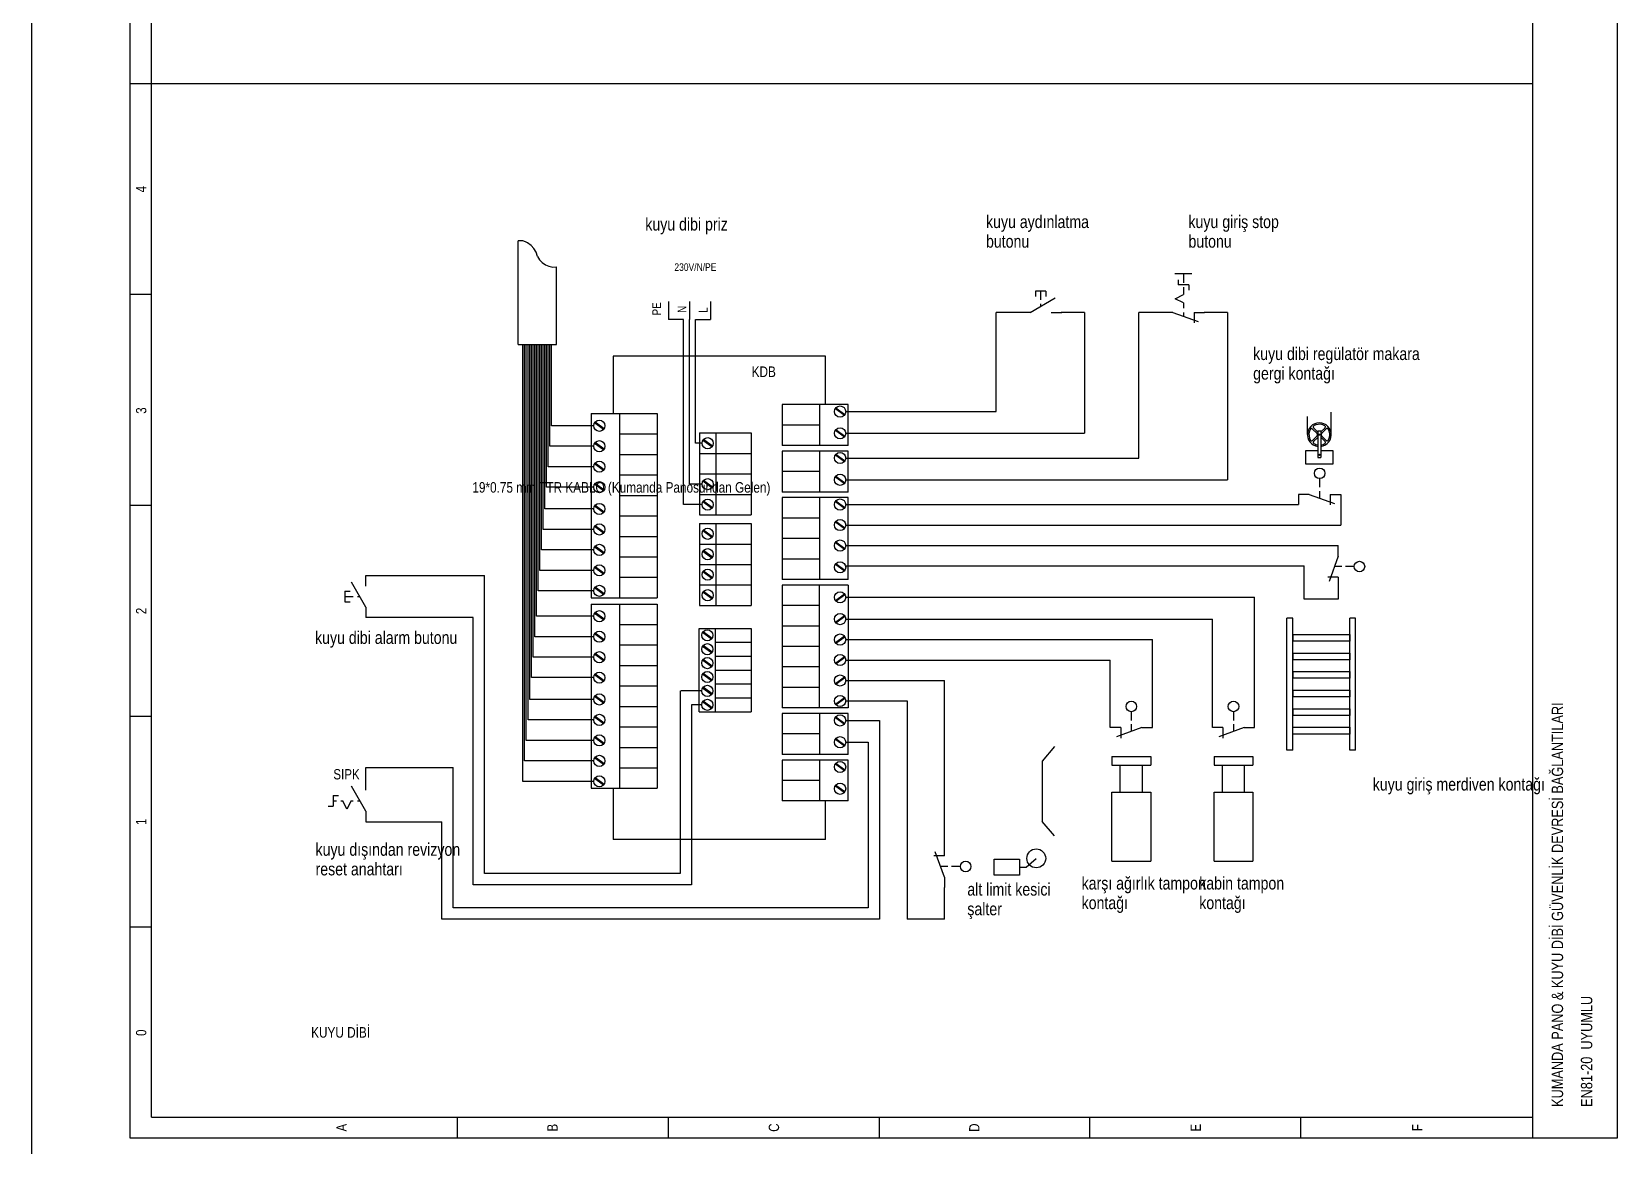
# Model space of a CAD drawing. Header units: centimetres. Extents: x 0 to 12547, y -30 to 2970.
# Drawn here: x 10432 to 11143, y 1971 to 2471 of the extents above; entities that cross this region are included whole.
import ezdxf
from ezdxf.enums import TextEntityAlignment as Align

# ---------------------------------------------------------------- set-up
doc = ezdxf.new("R2010")
doc.units = ezdxf.units.CM
for name, color, linetype in [('SCOTT-CERCEVE', 7, 'CONTINUOUS'), ('SCOTT-ELEKTRIK', 3, 'CONTINUOUS'), ('SCOTT-ELEKTRIK-YAZI', 4, 'CONTINUOUS')]:
    doc.layers.add(name, color=color, linetype=linetype)
doc.styles.get("Standard").update_dxf_attribs({"font": 'arial.ttf', "width": 0.8})

msp = doc.modelspace()

# ---------------------------------------------------------------- linework, layer by layer
at = {"layer": 'SCOTT-CERCEVE'}
msp.add_line((10431.7, 0), (10431.7, 2970), dxfattribs=at)
at = {"layer": 'SCOTT-ELEKTRIK'}
for p, q in [((10475.91, 1974.44), (10475.91, 2920.2)), ((10485.36, 1983.9), (10485.36, 2920.2)), ((11104.83, 1974.44), (11104.83, 2920.2)), ((11142.66, 2920.2), (11142.66, 1974.44)), ((10485.36, 2447.32), (10475.91, 2447.32)), ((11104.83, 2447.32), (10485.36, 2447.32)), ((10649.75, 2330.37), (10649.75, 2376.8)), ((10667.04, 2330.37), (10667.04, 2365.14)), ((10944.29, 2362.18), (10951.86, 2362.18)), ((10948.16, 2362.16), (10948.16, 2358)), ((10881.74, 2354.22), (10881.74, 2351.86)), ((10886.47, 2354.22), (10881.74, 2354.22)), ((10884.1, 2354.22), (10884.1, 2350.44)), ((10886.47, 2354.22), (10886.47, 2351.86)), ((10945.79, 2359.42), (10945.79, 2357.06)), ((10950.52, 2357.06), (10945.79, 2357.06)), ((10948.16, 2356.11), (10948.16, 2352.8)), ((10950.52, 2357.06), (10950.52, 2354.69)), ((10485.36, 2352.75), (10475.91, 2352.75)), ((10717.18, 2349.68), (10717.18, 2341.64)), ((10726.64, 2349.68), (10726.64, 2341.64)), ((10736.1, 2349.68), (10736.1, 2341.64)), ((10879.37, 2344.76), (10890.56, 2351.22)), ((10884.1, 2348.55), (10884.1, 2347.49)), ((10944.37, 2350.91), (10948.16, 2352.8)), ((10948.16, 2349.02), (10944.37, 2350.91)), ((10948.16, 2349.02), (10948.16, 2346.65)), ((10723.89, 2341.64), (10717.18, 2341.64)), ((10723.89, 2258.55), (10723.89, 2341.64)), ((10726.64, 2267.73), (10726.64, 2341.64)), ((10729.39, 2286.1), (10729.39, 2341.64)), ((10729.39, 2341.64), (10736.1, 2341.64)), ((10864.14, 2300.31), (10864.14, 2344.76)), ((10874.64, 2344.76), (10864.14, 2344.76)), ((10879.37, 2344.76), (10874.64, 2344.76)), ((10888.83, 2344.76), (10893.56, 2344.76)), ((10903.82, 2344.76), (10893.32, 2344.76)), ((10903.82, 2344.76), (10903.82, 2290.54)), ((10928.2, 2279.45), (10928.2, 2344.76)), ((10938.7, 2344.76), (10928.2, 2344.76)), ((10943.43, 2344.76), (10938.7, 2344.76)), ((10943.43, 2344.76), (10954.78, 2340.63)), ((10948.16, 2344.76), (10948.16, 2343.06)), ((10952.88, 2344.76), (10957.61, 2344.76)), ((10952.88, 2344.76), (10952.88, 2340.03)), ((10967.88, 2344.76), (10957.37, 2344.76)), ((10967.88, 2344.76), (10967.88, 2269.68)), ((10649.75, 2330.37), (10667.04, 2330.37)), ((10651.97, 2134.47), (10651.97, 2330.37)), ((10652.73, 2143.65), (10652.73, 2330.37)), ((10653.48, 2152.83), (10653.48, 2330.37)), ((10654.24, 2162.01), (10654.24, 2330.37)), ((10654.99, 2171.19), (10654.99, 2330.37)), ((10655.75, 2180.96), (10655.75, 2330.37)), ((10656.51, 2190.14), (10656.51, 2330.37)), ((10657.26, 2199.32), (10657.26, 2330.37)), ((10658.02, 2208.5), (10658.02, 2330.37)), ((10658.78, 2219.9), (10658.78, 2330.37)), ((10659.53, 2229.08), (10659.53, 2330.37)), ((10660.29, 2238.26), (10660.29, 2330.37)), ((10661.05, 2247.44), (10661.05, 2330.37)), ((10661.8, 2256.62), (10661.8, 2330.37)), ((10662.56, 2266.39), (10662.56, 2330.37)), ((10663.32, 2275.57), (10663.32, 2330.37)), ((10664.07, 2284.75), (10664.07, 2330.37)), ((10664.83, 2293.93), (10664.83, 2330.37)), ((10787.68, 2325.07), (10692.36, 2325.07)), ((10692.36, 2325.07), (10692.36, 2299.41)), ((10787.68, 2303.43), (10787.68, 2325.07)), ((10682.62, 2299.41), (10682.62, 2216.78)), ((10682.62, 2299.41), (10712.14, 2299.41)), ((10695.41, 2216.78), (10695.41, 2299.41)), ((10712.14, 2299.41), (10712.14, 2216.78)), ((10797.78, 2303.43), (10768.26, 2303.43)), ((10797.78, 2303.43), (10768.26, 2303.43)), ((10768.26, 2303.43), (10768.26, 2285.07)), ((10784.98, 2303.43), (10784.98, 2285.07)), ((10792.06, 2301.69), (10796.09, 2298.7)), ((10792.06, 2301.69), (10796.09, 2298.7)), ((10792.31, 2302), (10796.32, 2299.03)), ((10792.31, 2302), (10796.32, 2299.03)), ((10796.68, 2300.31), (10864.14, 2300.31)), ((10797.78, 2285.07), (10797.78, 2303.43)), ((11003.77, 2289.93), (11003.77, 2298.09)), ((11014.36, 2289.93), (11014.36, 2300.08)), ((10683.72, 2293.93), (10664.83, 2293.93)), ((10688.09, 2292.24), (10684.07, 2295.22)), ((10688.09, 2292.24), (10684.07, 2295.22)), ((10688.33, 2292.56), (10684.3, 2295.54)), ((10688.33, 2292.56), (10684.3, 2295.54)), ((10695.41, 2290.23), (10712.14, 2290.23)), ((10695.41, 2290.23), (10712.14, 2290.23)), ((10731.2, 2290.69), (10731.2, 2281.5)), ((10731.2, 2290.69), (10754.28, 2290.69)), ((10738.42, 2290.69), (10738.42, 2281.5)), ((10754.28, 2290.69), (10754.28, 2281.5)), ((10784.98, 2294.25), (10768.26, 2294.25)), ((10792.06, 2291.92), (10796.09, 2288.93)), ((10792.06, 2291.92), (10796.09, 2288.93)), ((10792.31, 2292.23), (10796.32, 2289.26)), ((10792.31, 2292.23), (10796.32, 2289.26)), ((10796.68, 2290.54), (10903.82, 2290.54)), ((11008.07, 2290.41), (11005.98, 2292.47)), ((11008.08, 2289.43), (11006.02, 2287.33)), ((11008.37, 2291.11), (11006.47, 2292.98)), ((11008.37, 2291.64), (11008.37, 2279.71)), ((11008.37, 2291.64), (11009.76, 2291.64)), ((11009.76, 2291.14), (11011.61, 2293.02)), ((11009.76, 2291.64), (11009.76, 2279.71)), ((11010.05, 2290.42), (11012.12, 2292.52)), ((11010.06, 2289.45), (11012.16, 2287.38)), ((10683.72, 2284.75), (10664.07, 2284.75)), ((10688.09, 2283.06), (10684.07, 2286.04)), ((10688.09, 2283.06), (10684.07, 2286.04)), ((10688.33, 2283.38), (10684.3, 2286.36)), ((10688.33, 2283.38), (10684.3, 2286.36)), ((10732.3, 2286.1), (10729.39, 2286.1)), ((10736.67, 2284.41), (10732.65, 2287.38)), ((10736.67, 2284.41), (10732.65, 2287.38)), ((10736.91, 2284.72), (10732.88, 2287.71)), ((10736.91, 2284.72), (10732.88, 2287.71)), ((10797.78, 2285.07), (10768.26, 2285.07)), ((10797.78, 2282.57), (10768.26, 2282.57)), ((10797.78, 2282.57), (10768.26, 2282.57)), ((10768.26, 2282.57), (10768.26, 2264.21)), ((10784.98, 2282.57), (10784.98, 2264.21)), ((10797.78, 2264.21), (10797.78, 2282.57)), ((11002.96, 2282.81), (11008.37, 2282.81)), ((11002.96, 2276.69), (11002.96, 2282.81)), ((11008.37, 2288.72), (11006.52, 2286.84)), ((11009.76, 2288.75), (11011.66, 2286.88)), ((11009.76, 2282.81), (11015.17, 2282.81)), ((11015.17, 2282.81), (11015.17, 2276.69)), ((10683.72, 2275.57), (10663.32, 2275.57)), ((10688.09, 2273.88), (10684.07, 2276.86)), ((10688.09, 2273.88), (10684.07, 2276.86)), ((10688.33, 2274.2), (10684.3, 2277.18)), ((10688.33, 2274.2), (10684.3, 2277.18)), ((10695.41, 2281.05), (10712.14, 2281.05)), ((10695.41, 2281.05), (10712.14, 2281.05)), ((10731.2, 2281.5), (10731.2, 2272.32)), ((10731.2, 2281.5), (10754.28, 2281.5)), ((10731.2, 2281.5), (10754.28, 2281.5)), ((10731.2, 2281.5), (10754.28, 2281.5)), ((10738.42, 2281.5), (10738.42, 2272.32)), ((10754.28, 2281.5), (10754.28, 2272.32)), ((10792.06, 2280.83), (10796.09, 2277.84)), ((10792.06, 2280.83), (10796.09, 2277.84)), ((10792.31, 2281.14), (10796.32, 2278.16)), ((10792.31, 2281.14), (10796.32, 2278.16)), ((10796.68, 2279.45), (10928.2, 2279.45)), ((11015.17, 2276.69), (11002.96, 2276.69)), ((11008.37, 2279.71), (11009.76, 2279.71)), ((10688.33, 2265.01), (10684.3, 2268)), ((10688.33, 2265.01), (10684.3, 2268)), ((10695.41, 2271.86), (10712.14, 2271.86)), ((10695.41, 2271.86), (10712.14, 2271.86)), ((10731.2, 2272.32), (10731.2, 2263.14)), ((10731.2, 2272.32), (10754.28, 2272.32)), ((10731.2, 2272.32), (10754.28, 2272.32)), ((10731.2, 2272.32), (10754.28, 2272.32)), ((10736.67, 2266.05), (10732.65, 2269.02)), ((10736.67, 2266.05), (10732.65, 2269.02)), ((10736.91, 2266.36), (10732.88, 2269.34)), ((10736.91, 2266.36), (10732.88, 2269.34)), ((10738.42, 2272.32), (10738.42, 2263.14)), ((10754.28, 2272.32), (10754.28, 2263.14)), ((10784.98, 2273.39), (10768.26, 2273.39)), ((10792.06, 2271.06), (10796.09, 2268.07)), ((10792.06, 2271.06), (10796.09, 2268.07)), ((10792.31, 2271.37), (10796.32, 2268.39)), ((10792.31, 2271.37), (10796.32, 2268.39)), ((10796.68, 2269.68), (10967.88, 2269.68)), ((11009.19, 2270.23), (11009.19, 2266.34)), ((10683.72, 2266.39), (10662.56, 2266.39)), ((10688.09, 2264.7), (10684.07, 2267.68)), ((10688.09, 2264.7), (10684.07, 2267.68)), ((10695.41, 2262.68), (10712.14, 2262.68)), ((10732.3, 2267.73), (10726.64, 2267.73)), ((10731.2, 2263.14), (10731.2, 2253.96)), ((10731.2, 2263.14), (10754.28, 2263.14)), ((10731.2, 2263.14), (10754.28, 2263.14)), ((10731.2, 2263.14), (10754.28, 2263.14)), ((10738.42, 2263.14), (10738.42, 2253.96)), ((10754.28, 2263.14), (10754.28, 2253.96)), ((10797.78, 2264.21), (10768.26, 2264.21)), ((10784.98, 2261.7), (10768.26, 2261.7)), ((10797.78, 2261.7), (10768.26, 2261.7)), ((10768.26, 2261.7), (10768.26, 2224.98)), ((10784.98, 2261.7), (10784.98, 2224.98)), ((10797.78, 2224.98), (10797.78, 2261.7)), ((11004.47, 2263.14), (10999.74, 2263.14)), ((10999.74, 2263.14), (10999.74, 2258.58)), ((11004.47, 2263.14), (11015.81, 2259.01)), ((11009.19, 2264.65), (11009.19, 2261.41)), ((11013.92, 2263.14), (11018.65, 2263.14)), ((11013.92, 2263.14), (11013.92, 2258.41)), ((11018.65, 2263.14), (11018.65, 2249.4)), ((10485.36, 2258.17), (10475.91, 2258.17)), ((10683.72, 2256.62), (10661.8, 2256.62)), ((10688.09, 2254.93), (10684.07, 2257.91)), ((10688.09, 2254.93), (10684.07, 2257.91)), ((10688.33, 2255.24), (10684.3, 2258.23)), ((10688.33, 2255.24), (10684.3, 2258.23)), ((10728.34, 2258.55), (10723.89, 2258.55)), ((10732.3, 2258.55), (10728.34, 2258.55)), ((10731.2, 2253.96), (10754.28, 2253.96)), ((10731.2, 2253.96), (10754.28, 2253.96)), ((10736.67, 2256.86), (10732.65, 2259.84)), ((10736.67, 2256.86), (10732.65, 2259.84)), ((10736.91, 2257.18), (10732.88, 2260.16)), ((10736.91, 2257.18), (10732.88, 2260.16)), ((10792.06, 2259.96), (10796.09, 2256.97)), ((10792.06, 2259.96), (10796.09, 2256.97)), ((10792.31, 2260.27), (10796.32, 2257.3)), ((10792.31, 2260.27), (10796.32, 2257.3)), ((10796.68, 2258.58), (10999.74, 2258.58)), ((10683.72, 2247.44), (10661.05, 2247.44)), ((10688.09, 2245.75), (10684.07, 2248.73)), ((10688.09, 2245.75), (10684.07, 2248.73)), ((10688.33, 2246.06), (10684.3, 2249.05)), ((10688.33, 2246.06), (10684.3, 2249.05)), ((10695.41, 2253.5), (10712.14, 2253.5)), ((10695.41, 2253.5), (10712.14, 2253.5)), ((10731.2, 2250.08), (10731.2, 2240.9)), ((10731.2, 2250.08), (10754.28, 2250.08)), ((10736.67, 2243.8), (10732.65, 2246.78)), ((10736.67, 2243.8), (10732.65, 2246.78)), ((10736.91, 2244.12), (10732.88, 2247.1)), ((10736.91, 2244.12), (10732.88, 2247.1)), ((10738.42, 2250.08), (10738.42, 2240.9)), ((10754.28, 2250.08), (10754.28, 2240.9)), ((10784.98, 2252.52), (10768.26, 2252.52)), ((10784.98, 2252.52), (10768.26, 2252.52)), ((10792.06, 2250.78), (10796.09, 2247.79)), ((10792.06, 2250.78), (10796.09, 2247.79)), ((10792.31, 2251.09), (10796.32, 2248.12)), ((10792.31, 2251.09), (10796.32, 2248.12)), ((10796.68, 2249.4), (11018.65, 2249.4)), ((10688.09, 2236.57), (10684.07, 2239.55)), ((10688.09, 2236.57), (10684.07, 2239.55)), ((10688.33, 2236.88), (10684.3, 2239.87)), ((10688.33, 2236.88), (10684.3, 2239.87)), ((10695.41, 2244.32), (10712.14, 2244.32)), ((10695.41, 2244.32), (10712.14, 2244.32)), ((10731.2, 2240.9), (10731.2, 2231.72)), ((10731.2, 2240.9), (10754.28, 2240.9)), ((10731.2, 2240.9), (10754.28, 2240.9)), ((10731.2, 2240.9), (10754.28, 2240.9)), ((10738.42, 2240.9), (10738.42, 2231.72)), ((10754.28, 2240.9), (10754.28, 2231.72)), ((10784.98, 2243.34), (10768.26, 2243.34)), ((10784.98, 2243.34), (10768.26, 2243.34)), ((10792.06, 2241.6), (10796.09, 2238.61)), ((10792.06, 2241.6), (10796.09, 2238.61)), ((10792.31, 2241.91), (10796.32, 2238.94)), ((10792.31, 2241.91), (10796.32, 2238.94)), ((10796.68, 2240.22), (11017.58, 2240.22)), ((11017.58, 2235.49), (11017.58, 2240.22)), ((10683.72, 2238.26), (10660.29, 2238.26)), ((10695.41, 2235.14), (10712.14, 2235.14)), ((10695.41, 2235.14), (10712.14, 2235.14)), ((10736.67, 2234.62), (10732.65, 2237.6)), ((10736.67, 2234.62), (10732.65, 2237.6)), ((10736.91, 2234.94), (10732.88, 2237.92)), ((10736.91, 2234.94), (10732.88, 2237.92)), ((10784.98, 2234.16), (10768.26, 2234.16)), ((11017.58, 2235.49), (11013.45, 2224.15)), ((10581.59, 2226.78), (10634.8, 2226.78)), ((10581.59, 2222.06), (10581.59, 2226.78)), ((10634.8, 2093.12), (10634.8, 2226.78)), ((10683.72, 2229.08), (10659.53, 2229.08)), ((10688.09, 2227.39), (10684.07, 2230.37)), ((10688.09, 2227.39), (10684.07, 2230.37)), ((10688.33, 2227.7), (10684.3, 2230.69)), ((10688.33, 2227.7), (10684.3, 2230.69)), ((10695.41, 2225.96), (10712.14, 2225.96)), ((10695.41, 2225.96), (10712.14, 2225.96)), ((10731.2, 2231.72), (10731.2, 2222.54)), ((10731.2, 2231.72), (10754.28, 2231.72)), ((10731.2, 2231.72), (10754.28, 2231.72)), ((10731.2, 2231.72), (10754.28, 2231.72)), ((10736.67, 2225.44), (10732.65, 2228.42)), ((10736.67, 2225.44), (10732.65, 2228.42)), ((10736.91, 2225.76), (10732.88, 2228.74)), ((10736.91, 2225.76), (10732.88, 2228.74)), ((10738.42, 2231.72), (10738.42, 2222.54)), ((10754.28, 2231.72), (10754.28, 2222.54)), ((10792.06, 2231.83), (10796.09, 2228.84)), ((10792.06, 2231.83), (10796.09, 2228.84)), ((10792.31, 2232.14), (10796.32, 2229.17)), ((10792.31, 2232.14), (10796.32, 2229.17)), ((10796.68, 2231.04), (11002.2, 2231.04)), ((11002.2, 2216.23), (11002.2, 2231.04)), ((11017.58, 2226.04), (11012.85, 2226.04)), ((11019.1, 2230.77), (11015.86, 2230.77)), ((11017.58, 2226.04), (11017.58, 2221.31)), ((11024.67, 2230.77), (11020.78, 2230.77)), ((10572.13, 2219.69), (10574.49, 2219.69)), ((10572.13, 2219.69), (10572.13, 2214.96)), ((10581.59, 2212.6), (10575.13, 2223.79)), ((10683.72, 2219.9), (10658.78, 2219.9)), ((10688.09, 2218.21), (10684.07, 2221.19)), ((10688.09, 2218.21), (10684.07, 2221.19)), ((10688.33, 2218.52), (10684.3, 2221.51)), ((10688.33, 2218.52), (10684.3, 2221.51)), ((10731.2, 2222.54), (10731.2, 2213.36)), ((10731.2, 2222.54), (10754.28, 2222.54)), ((10731.2, 2222.54), (10754.28, 2222.54)), ((10731.2, 2222.54), (10754.28, 2222.54)), ((10736.67, 2216.26), (10732.65, 2219.24)), ((10736.67, 2216.26), (10732.65, 2219.24)), ((10736.91, 2216.57), (10732.88, 2219.56)), ((10736.91, 2216.57), (10732.88, 2219.56)), ((10738.42, 2222.54), (10738.42, 2213.36)), ((10754.28, 2222.54), (10754.28, 2213.36)), ((10797.78, 2224.98), (10768.26, 2224.98)), ((10797.78, 2222.48), (10768.26, 2222.48)), ((10768.26, 2222.48), (10768.26, 2167.39)), ((10784.98, 2167.39), (10784.98, 2222.48)), ((10792.06, 2215.63), (10796.09, 2218.61)), ((10792.06, 2215.63), (10796.09, 2218.61)), ((10792.31, 2215.31), (10796.32, 2218.29)), ((10792.31, 2215.31), (10796.32, 2218.29)), ((10797.78, 2222.48), (10797.78, 2167.39)), ((11017.58, 2221.31), (11017.58, 2216.23)), ((10572.13, 2217.33), (10575.91, 2217.33)), ((10572.13, 2214.96), (10574.49, 2214.96)), ((10577.8, 2217.33), (10578.86, 2217.33)), ((10581.59, 2212.6), (10581.59, 2207.87)), ((10682.62, 2216.78), (10712.14, 2216.78)), ((10682.62, 2216.78), (10712.14, 2216.78)), ((10682.62, 2213.98), (10682.62, 2131.35)), ((10682.62, 2213.98), (10712.14, 2213.98)), ((10695.41, 2131.35), (10695.41, 2213.98)), ((10712.14, 2213.98), (10712.14, 2131.35)), ((10731.2, 2213.36), (10754.28, 2213.36)), ((10731.2, 2213.36), (10754.28, 2213.36)), ((10784.98, 2213.29), (10768.26, 2213.29)), ((10796.68, 2217), (10980.04, 2217)), ((10980.04, 2158.59), (10980.04, 2217)), ((11017.58, 2216.23), (11002.2, 2216.23)), ((10629.71, 2207.87), (10581.59, 2207.87)), ((10629.71, 2088.02), (10629.71, 2207.87)), ((10683.72, 2208.5), (10658.02, 2208.5)), ((10688.09, 2206.82), (10684.07, 2209.79)), ((10688.09, 2206.82), (10684.07, 2209.79)), ((10688.33, 2207.13), (10684.3, 2210.11)), ((10688.33, 2207.13), (10684.3, 2210.11)), ((10695.41, 2204.8), (10712.14, 2204.8)), ((10695.41, 2204.8), (10712.14, 2204.8)), ((10784.98, 2204.11), (10768.26, 2204.11)), ((10784.98, 2204.11), (10768.26, 2204.11)), ((10792.06, 2205.86), (10796.09, 2208.84)), ((10792.06, 2205.86), (10796.09, 2208.84)), ((10792.31, 2205.54), (10796.32, 2208.52)), ((10792.31, 2205.54), (10796.32, 2208.52)), ((10796.68, 2207.23), (10961.12, 2207.23)), ((10961.12, 2158.59), (10961.12, 2207.23)), ((10994.53, 2148.42), (10994.53, 2207.61)), ((10997.11, 2207.61), (10994.53, 2207.61)), ((10997.11, 2148.42), (10997.11, 2207.61)), ((11022.67, 2148.42), (11022.67, 2207.61)), ((11025.25, 2207.61), (11022.67, 2207.61)), ((11025.25, 2148.42), (11025.25, 2207.61)), ((10683.72, 2199.32), (10657.26, 2199.32)), ((10688.09, 2197.63), (10684.07, 2200.61)), ((10688.09, 2197.63), (10684.07, 2200.61)), ((10688.33, 2197.95), (10684.3, 2200.93)), ((10688.33, 2197.95), (10684.3, 2200.93)), ((10731.04, 2203.07), (10754.28, 2203.07)), ((10731.04, 2196.84), (10731.04, 2203.07)), ((10736.52, 2198.26), (10732.5, 2201.24)), ((10736.52, 2198.26), (10732.5, 2201.24)), ((10736.76, 2198.58), (10732.73, 2201.56)), ((10736.76, 2198.58), (10732.73, 2201.56)), ((10738.27, 2196.84), (10738.27, 2203.07)), ((10754.28, 2203.07), (10754.28, 2196.84)), ((10792.06, 2196.67), (10796.09, 2199.66)), ((10792.06, 2196.67), (10796.09, 2199.66)), ((10792.31, 2196.36), (10796.32, 2199.34)), ((10792.31, 2196.36), (10796.32, 2199.34)), ((10796.68, 2198.05), (10934.21, 2198.05)), ((10934.21, 2158.59), (10934.21, 2198.05)), ((10997.11, 2200.35), (11022.67, 2200.35)), ((10997.11, 2200.35), (10997.11, 2197.34)), ((11022.67, 2197.34), (10997.11, 2197.34)), ((11022.67, 2200.35), (11022.67, 2197.34)), ((10683.72, 2190.14), (10656.51, 2190.14)), ((10688.09, 2188.45), (10684.07, 2191.43)), ((10688.09, 2188.45), (10684.07, 2191.43)), ((10688.33, 2188.77), (10684.3, 2191.75)), ((10688.33, 2188.77), (10684.3, 2191.75)), ((10695.41, 2195.62), (10712.14, 2195.62)), ((10695.41, 2195.62), (10712.14, 2195.62)), ((10731.04, 2190.6), (10731.04, 2196.84)), ((10731.04, 2184.37), (10731.04, 2190.6)), ((10736.52, 2192.03), (10732.5, 2195.01)), ((10736.52, 2192.03), (10732.5, 2195.01)), ((10736.76, 2192.34), (10732.73, 2195.33)), ((10736.76, 2192.34), (10732.73, 2195.33)), ((10738.27, 2196.84), (10754.28, 2196.84)), ((10738.27, 2190.6), (10738.27, 2196.84)), ((10738.27, 2196.84), (10754.28, 2196.84)), ((10738.27, 2196.84), (10754.28, 2196.84)), ((10738.27, 2190.6), (10754.28, 2190.6)), ((10738.27, 2184.37), (10738.27, 2190.6)), ((10738.27, 2190.6), (10754.28, 2190.6)), ((10738.27, 2190.6), (10754.28, 2190.6)), ((10754.28, 2196.84), (10754.28, 2190.6)), ((10754.28, 2190.6), (10754.28, 2184.37)), ((10784.98, 2194.93), (10768.26, 2194.93)), ((10784.98, 2194.93), (10768.26, 2194.93)), ((10792.06, 2187.49), (10796.09, 2190.48)), ((10792.06, 2187.49), (10796.09, 2190.48)), ((10792.31, 2187.18), (10796.32, 2190.16)), ((10792.31, 2187.18), (10796.32, 2190.16)), ((10997.11, 2192.02), (11022.67, 2192.02)), ((10997.11, 2192.02), (10997.11, 2189.01)), ((11022.67, 2192.02), (11022.67, 2189.01)), ((10695.41, 2186.44), (10712.14, 2186.44)), ((10695.41, 2186.44), (10712.14, 2186.44)), ((10731.04, 2178.13), (10731.04, 2184.37)), ((10736.52, 2185.8), (10732.5, 2188.77)), ((10736.52, 2185.8), (10732.5, 2188.77)), ((10736.76, 2186.11), (10732.73, 2189.09)), ((10736.76, 2186.11), (10732.73, 2189.09)), ((10736.76, 2179.87), (10732.73, 2182.86)), ((10736.76, 2179.87), (10732.73, 2182.86)), ((10738.27, 2184.37), (10754.28, 2184.37)), ((10738.27, 2178.13), (10738.27, 2184.37)), ((10738.27, 2184.37), (10754.28, 2184.37)), ((10738.27, 2184.37), (10754.28, 2184.37)), ((10754.28, 2184.37), (10754.28, 2178.13)), ((10784.98, 2185.75), (10768.26, 2185.75)), ((10784.98, 2185.75), (10768.26, 2185.75)), ((10796.68, 2188.87), (10915.29, 2188.87)), ((10915.29, 2158.59), (10915.29, 2188.87)), ((11022.67, 2189.01), (10997.11, 2189.01)), ((10997.11, 2183.69), (11022.67, 2183.69)), ((10997.11, 2183.69), (10997.11, 2180.68)), ((11022.67, 2183.69), (11022.67, 2180.68)), ((10683.72, 2180.96), (10655.75, 2180.96)), ((10688.09, 2179.27), (10684.07, 2182.25)), ((10688.09, 2179.27), (10684.07, 2182.25)), ((10688.33, 2179.59), (10684.3, 2182.57)), ((10688.33, 2179.59), (10684.3, 2182.57)), ((10695.41, 2177.25), (10712.14, 2177.25)), ((10731.04, 2171.9), (10731.04, 2178.13)), ((10736.52, 2179.56), (10732.5, 2182.54)), ((10736.52, 2179.56), (10732.5, 2182.54)), ((10736.52, 2173.33), (10732.5, 2176.3)), ((10736.52, 2173.33), (10732.5, 2176.3)), ((10736.76, 2173.64), (10732.73, 2176.63)), ((10736.76, 2173.64), (10732.73, 2176.63)), ((10738.27, 2178.13), (10754.28, 2178.13)), ((10738.27, 2171.9), (10738.27, 2178.13)), ((10738.27, 2178.13), (10754.28, 2178.13)), ((10738.27, 2178.13), (10754.28, 2178.13)), ((10754.28, 2178.13), (10754.28, 2171.9)), ((10784.98, 2176.57), (10768.26, 2176.57)), ((10784.98, 2176.57), (10768.26, 2176.57)), ((10792.06, 2178.31), (10796.09, 2181.3)), ((10792.06, 2178.31), (10796.09, 2181.3)), ((10792.31, 2178), (10796.32, 2180.98)), ((10792.31, 2178), (10796.32, 2180.98)), ((10796.68, 2179.69), (10841, 2179.69)), ((10841, 2105.74), (10841, 2179.69)), ((11022.67, 2180.68), (10997.11, 2180.68)), ((10683.72, 2171.19), (10654.99, 2171.19)), ((10688.09, 2169.5), (10684.07, 2172.48)), ((10688.09, 2169.5), (10684.07, 2172.48)), ((10688.33, 2169.82), (10684.3, 2172.8)), ((10688.33, 2169.82), (10684.3, 2172.8)), ((10722.48, 2175.02), (10722.48, 2093.12)), ((10732.14, 2175.02), (10722.79, 2175.02)), ((10732.14, 2168.78), (10727.58, 2168.78)), ((10727.58, 2168.78), (10727.58, 2088.02)), ((10731.04, 2165.66), (10731.04, 2171.9)), ((10736.52, 2167.09), (10732.5, 2170.07)), ((10736.52, 2167.09), (10732.5, 2170.07)), ((10736.76, 2167.41), (10732.73, 2170.39)), ((10736.76, 2167.41), (10732.73, 2170.39)), ((10738.27, 2171.9), (10754.28, 2171.9)), ((10738.27, 2165.66), (10738.27, 2171.9)), ((10738.27, 2171.9), (10754.28, 2171.9)), ((10738.27, 2171.9), (10754.28, 2171.9)), ((10754.28, 2171.9), (10754.28, 2165.66)), ((10792.06, 2169.13), (10796.09, 2172.12)), ((10792.06, 2169.13), (10796.09, 2172.12)), ((10792.31, 2168.82), (10796.32, 2171.8)), ((10792.31, 2168.82), (10796.32, 2171.8)), ((10796.68, 2170.51), (10824.18, 2170.51)), ((10824.18, 2170.51), (10824.18, 2072.65)), ((10997.11, 2175.36), (11022.67, 2175.36)), ((10997.11, 2175.36), (10997.11, 2172.34)), ((11022.67, 2172.34), (10997.11, 2172.34)), ((11022.67, 2175.36), (11022.67, 2172.34)), ((10485.36, 2163.6), (10475.91, 2163.6)), ((10683.72, 2162.01), (10654.24, 2162.01)), ((10688.09, 2160.32), (10684.07, 2163.3)), ((10688.09, 2160.32), (10684.07, 2163.3)), ((10688.33, 2160.63), (10684.3, 2163.62)), ((10688.33, 2160.63), (10684.3, 2163.62)), ((10695.41, 2168.07), (10712.14, 2168.07)), ((10695.41, 2168.07), (10712.14, 2168.07)), ((10731.04, 2165.66), (10754.28, 2165.66)), ((10731.04, 2165.66), (10754.28, 2165.66)), ((10797.78, 2167.39), (10768.26, 2167.39)), ((10797.78, 2167.39), (10768.26, 2167.39)), ((10797.78, 2164.89), (10768.26, 2164.89)), ((10797.78, 2164.89), (10768.26, 2164.89)), ((10768.26, 2164.89), (10768.26, 2146.53)), ((10784.98, 2164.89), (10784.98, 2146.53)), ((10792.06, 2163.15), (10796.09, 2160.16)), ((10792.06, 2163.15), (10796.09, 2160.16)), ((10792.31, 2163.46), (10796.32, 2160.48)), ((10792.31, 2163.46), (10796.32, 2160.48)), ((10796.68, 2161.77), (10811.79, 2161.77)), ((10797.78, 2146.53), (10797.78, 2164.89)), ((10811.79, 2161.77), (10811.79, 2072.65)), ((10924.75, 2165.68), (10924.75, 2161.79)), ((10970.58, 2165.68), (10970.58, 2161.79)), ((10997.11, 2167.03), (11022.67, 2167.03)), ((10997.11, 2167.03), (10997.11, 2164.01)), ((11022.67, 2164.01), (10997.11, 2164.01)), ((11022.67, 2167.03), (11022.67, 2164.01)), ((10688.33, 2151.45), (10684.3, 2154.44)), ((10688.33, 2151.45), (10684.3, 2154.44)), ((10695.41, 2158.89), (10712.14, 2158.89)), ((10695.41, 2158.89), (10712.14, 2158.89)), ((10784.98, 2155.71), (10768.26, 2155.71)), ((10920.02, 2158.59), (10915.29, 2158.59)), ((10929.48, 2158.59), (10918.13, 2154.46)), ((10920.02, 2158.59), (10920.02, 2153.86)), ((10924.75, 2160.1), (10924.75, 2156.87)), ((10929.48, 2158.59), (10934.21, 2158.59)), ((10965.85, 2158.59), (10961.12, 2158.59)), ((10975.31, 2158.59), (10963.96, 2154.46)), ((10965.85, 2158.59), (10965.85, 2153.86)), ((10970.58, 2160.1), (10970.58, 2156.87)), ((10975.31, 2158.59), (10980.04, 2158.59)), ((10997.11, 2158.7), (11022.67, 2158.7)), ((11022.67, 2155.68), (10997.11, 2155.68)), ((11022.67, 2158.7), (11022.67, 2155.68)), ((10683.72, 2152.83), (10653.48, 2152.83)), ((10688.09, 2151.14), (10684.07, 2154.12)), ((10688.09, 2151.14), (10684.07, 2154.12)), ((10695.41, 2149.71), (10712.14, 2149.71)), ((10695.41, 2149.71), (10712.14, 2149.71)), ((10792.06, 2153.38), (10796.09, 2150.39)), ((10792.06, 2153.38), (10796.09, 2150.39)), ((10792.31, 2153.69), (10796.32, 2150.71)), ((10792.31, 2153.69), (10796.32, 2150.71)), ((10796.68, 2152), (10806.7, 2152)), ((10806.7, 2152), (10806.7, 2077.75)), ((10890.36, 2150.03), (10884.73, 2143.52)), ((10997.11, 2148.42), (10994.53, 2148.42)), ((11025.25, 2148.42), (11022.67, 2148.42)), ((10581.59, 2140.64), (10620.72, 2140.64)), ((10581.59, 2135.23), (10581.59, 2140.64)), ((10620.72, 2077.75), (10620.72, 2140.64)), ((10683.72, 2143.65), (10652.73, 2143.65)), ((10688.09, 2141.96), (10684.07, 2144.94)), ((10688.09, 2141.96), (10684.07, 2144.94)), ((10688.33, 2142.27), (10684.3, 2145.26)), ((10688.33, 2142.27), (10684.3, 2145.26)), ((10695.41, 2140.53), (10712.14, 2140.53)), ((10695.41, 2140.53), (10712.14, 2140.53)), ((10797.78, 2146.53), (10768.26, 2146.53)), ((10797.78, 2144.02), (10768.26, 2144.02)), ((10797.78, 2144.02), (10768.26, 2144.02)), ((10768.26, 2144.02), (10768.26, 2125.66)), ((10784.98, 2144.02), (10784.98, 2125.66)), ((10792.06, 2142.28), (10796.09, 2139.3)), ((10792.06, 2142.28), (10796.09, 2139.3)), ((10792.31, 2142.59), (10796.32, 2139.62)), ((10792.31, 2142.59), (10796.32, 2139.62)), ((10797.78, 2125.66), (10797.78, 2144.02)), ((10884.73, 2143.52), (10884.73, 2116.52)), ((10916.04, 2145.57), (10933.46, 2145.57)), ((10916.04, 2145.57), (10916.04, 2141.76)), ((10916.04, 2141.76), (10933.46, 2141.76)), ((10919.8, 2129.65), (10919.8, 2141.76)), ((10929.7, 2129.65), (10929.7, 2141.76)), ((10933.46, 2145.57), (10933.46, 2141.76)), ((10961.87, 2145.57), (10979.28, 2145.57)), ((10961.87, 2145.57), (10961.87, 2141.76)), ((10961.87, 2141.76), (10979.28, 2141.76)), ((10965.63, 2129.65), (10965.63, 2141.76)), ((10975.53, 2129.65), (10975.53, 2141.76)), ((10979.28, 2145.57), (10979.28, 2141.76)), ((10581.59, 2130.5), (10581.59, 2135.23)), ((10683.72, 2134.47), (10651.97, 2134.47)), ((10688.09, 2132.78), (10684.07, 2135.76)), ((10688.09, 2132.78), (10684.07, 2135.76)), ((10688.33, 2133.09), (10684.3, 2136.08)), ((10688.33, 2133.09), (10684.3, 2136.08)), ((10784.98, 2134.84), (10768.26, 2134.84)), ((10566.93, 2128.14), (10569.29, 2128.14)), ((10566.93, 2128.14), (10566.93, 2123.41)), ((10581.59, 2121.05), (10575.13, 2132.23)), ((10682.62, 2131.35), (10712.14, 2131.35)), ((10682.62, 2131.35), (10712.14, 2131.35)), ((10692.36, 2131.35), (10692.36, 2108.45)), ((10792.06, 2132.51), (10796.09, 2129.52)), ((10792.06, 2132.51), (10796.09, 2129.52)), ((10792.31, 2132.82), (10796.32, 2129.85)), ((10792.31, 2132.82), (10796.32, 2129.85)), ((10916.04, 2098.66), (10916.04, 2129.65)), ((10916.04, 2129.65), (10933.46, 2129.65)), ((10933.46, 2129.65), (10933.46, 2098.66)), ((10961.87, 2098.66), (10961.87, 2129.65)), ((10961.87, 2129.65), (10979.28, 2129.65)), ((10979.28, 2129.65), (10979.28, 2098.66)), ((10564.56, 2123.41), (10566.93, 2123.41)), ((10566.93, 2125.77), (10568.35, 2125.77)), ((10570.24, 2125.77), (10571.18, 2125.77)), ((10573.07, 2121.99), (10571.18, 2125.77)), ((10574.97, 2125.77), (10573.07, 2121.99)), ((10574.97, 2125.77), (10575.91, 2125.77)), ((10577.8, 2125.77), (10578.86, 2125.77)), ((10581.59, 2121.05), (10581.59, 2116.32)), ((10797.78, 2125.66), (10768.26, 2125.66)), ((10787.68, 2108.45), (10787.68, 2125.66)), ((10581.59, 2116.32), (10615.62, 2116.32)), ((10615.62, 2072.65), (10615.62, 2116.32)), ((10890.36, 2110.02), (10884.73, 2116.52)), ((10787.68, 2108.45), (10692.36, 2108.45)), ((10841, 2101.01), (10841, 2105.74)), ((10841, 2101.01), (10836.27, 2101.01)), ((10841, 2091.55), (10836.87, 2102.9)), ((10863.23, 2099.57), (10874.64, 2099.57)), ((10863.23, 2092.38), (10863.23, 2099.57)), ((10874.64, 2099.57), (10874.64, 2092.38)), ((10877.67, 2095.97), (10882.13, 2099.94)), ((10916.04, 2098.66), (10933.46, 2098.66)), ((10961.87, 2098.66), (10979.28, 2098.66)), ((10722.48, 2093.12), (10634.8, 2093.12)), ((10842.51, 2096.28), (10839.28, 2096.28)), ((10841, 2091.55), (10841, 2086.82)), ((10848.09, 2096.28), (10844.2, 2096.28)), ((10874.64, 2092.38), (10863.23, 2092.38)), ((10874.64, 2095.97), (10877.67, 2095.97)), ((10727.58, 2088.02), (10629.71, 2088.02)), ((10841, 2072.65), (10841, 2086.82)), ((10806.7, 2077.75), (10620.72, 2077.75)), ((10485.36, 2069.02), (10475.91, 2069.02)), ((10811.79, 2072.65), (10615.62, 2072.65)), ((10841, 2072.65), (10824.18, 2072.65)), ((10485.36, 1983.9), (11104.83, 1983.9)), ((10622.5, 1983.9), (10622.5, 1974.44)), ((10717.07, 1983.9), (10717.07, 1974.44)), ((10811.65, 1983.9), (10811.65, 1974.44)), ((10906.22, 1974.44), (10906.22, 1983.9)), ((11000.8, 1974.44), (11000.8, 1983.9)), ((11142.66, 1974.44), (10475.91, 1974.44))]:
    msp.add_line(p, q, dxfattribs=at)
for points in [[(10654.02, 2375.9), (10653.04, 2376.45), (10651.98, 2376.79), (10650.87, 2376.91), (10649.75, 2376.8)], [(10658.54, 2369.87), (10657.9, 2371.7), (10656.9, 2373.35), (10655.59, 2374.77), (10654.02, 2375.9)], [(10658.54, 2369.87), (10659.42, 2368.38), (10660.6, 2367.11), (10662.01, 2366.11), (10663.61, 2365.43), (10665.31, 2365.11), (10667.04, 2365.14)], [(11009.76, 2284.66), (11010.8, 2284.91), (11011.76, 2285.35), (11012.62, 2285.98), (11013.33, 2286.77), (11013.88, 2287.68), (11014.23, 2288.69), (11014.37, 2289.74), (11014.3, 2290.8), (11014.02, 2291.83), (11013.54, 2292.78), (11012.88, 2293.61), (11012.07, 2294.3), (11011.14, 2294.81), (11010.12, 2295.13), (11009.07, 2295.24), (11008.01, 2295.13), (11006.99, 2294.81), (11006.06, 2294.3), (11005.25, 2293.61), (11004.59, 2292.78), (11004.11, 2291.83), (11003.83, 2290.8), (11003.76, 2289.74), (11003.9, 2288.69), (11004.25, 2287.68), (11004.8, 2286.77), (11005.51, 2285.98), (11006.37, 2285.35), (11007.34, 2284.91), (11008.37, 2284.66)], [(11005.13, 2292.43), (11004.66, 2291.47), (11004.42, 2290.43), (11004.43, 2289.36), (11004.68, 2288.32), (11005.16, 2287.37)], [(11005.98, 2292.47), (11005.88, 2292.55), (11005.78, 2292.6), (11005.66, 2292.63), (11005.54, 2292.64), (11005.42, 2292.62), (11005.31, 2292.58), (11005.21, 2292.51), (11005.13, 2292.43)], [(11006.51, 2293.83), (11006.43, 2293.74), (11006.36, 2293.64), (11006.32, 2293.53), (11006.3, 2293.41), (11006.31, 2293.29), (11006.34, 2293.18), (11006.4, 2293.07), (11006.47, 2292.98)], [(11011.57, 2293.87), (11010.61, 2294.33), (11009.57, 2294.57), (11008.5, 2294.56), (11007.46, 2294.31), (11006.51, 2293.83)], [(11008.11, 2290.31), (11008.06, 2290.12), (11008.04, 2289.92), (11008.06, 2289.72), (11008.12, 2289.53)], [(11008.11, 2290.31), (11008.11, 2290.33), (11008.1, 2290.36), (11008.09, 2290.39), (11008.07, 2290.41)], [(11008.08, 2289.43), (11008.1, 2289.45), (11008.11, 2289.48), (11008.12, 2289.51), (11008.12, 2289.53)], [(11008.11, 2289.54), (11008.11, 2289.54), (11008.11, 2289.54), (11008.11, 2289.54), (11008.11, 2289.54)], [(11010.05, 2290.42), (11010.03, 2290.4), (11010.02, 2290.37), (11010.02, 2290.35), (11010.02, 2290.32)], [(11010.02, 2289.55), (11010.08, 2289.74), (11010.09, 2289.93), (11010.07, 2290.13), (11010.02, 2290.32)], [(11010.02, 2289.55), (11010.02, 2289.52), (11010.03, 2289.49), (11010.04, 2289.47), (11010.06, 2289.45)], [(11011.61, 2293.02), (11011.69, 2293.11), (11011.74, 2293.22), (11011.77, 2293.33), (11011.78, 2293.45), (11011.76, 2293.57), (11011.72, 2293.68), (11011.65, 2293.78), (11011.57, 2293.87)], [(11012.97, 2292.48), (11012.88, 2292.57), (11012.78, 2292.63), (11012.67, 2292.67), (11012.55, 2292.69), (11012.43, 2292.68), (11012.32, 2292.65), (11012.21, 2292.6), (11012.12, 2292.52)], [(11013.01, 2287.43), (11013.47, 2288.39), (11013.71, 2289.43), (11013.7, 2290.49), (11013.45, 2291.53), (11012.97, 2292.48)], [(11005.16, 2287.37), (11005.25, 2287.29), (11005.35, 2287.22), (11005.46, 2287.18), (11005.58, 2287.16), (11005.7, 2287.17), (11005.82, 2287.2), (11005.92, 2287.26), (11006.02, 2287.33)], [(11006.52, 2286.84), (11006.44, 2286.74), (11006.39, 2286.64), (11006.36, 2286.52), (11006.35, 2286.4), (11006.37, 2286.28), (11006.42, 2286.17), (11006.48, 2286.07), (11006.57, 2285.99)], [(11006.57, 2285.99), (11006.99, 2285.75), (11007.43, 2285.55), (11007.9, 2285.41), (11008.37, 2285.31)], [(11009.76, 2285.31), (11010.25, 2285.41), (11010.73, 2285.57), (11011.19, 2285.77), (11011.62, 2286.02)], [(11011.62, 2286.02), (11011.71, 2286.11), (11011.77, 2286.21), (11011.81, 2286.32), (11011.83, 2286.44), (11011.82, 2286.56), (11011.79, 2286.68), (11011.74, 2286.78), (11011.66, 2286.88)], [(11012.16, 2287.38), (11012.25, 2287.3), (11012.36, 2287.25), (11012.47, 2287.22), (11012.59, 2287.21), (11012.71, 2287.23), (11012.82, 2287.28), (11012.92, 2287.34), (11013.01, 2287.43)]]:
    msp.add_lwpolyline(points, dxfattribs=at)
for centre, radius in [((10686.23, 2293.93), 2.51), ((10794.17, 2300.31), 2.51), ((10794.17, 2290.54), 2.51), ((11009.07, 2289.93), 0.244), ((10686.23, 2284.75), 2.51), ((10734.81, 2286.1), 2.51), ((10686.23, 2275.57), 2.51), ((10794.17, 2279.45), 2.51), ((11009.07, 2280.9), 0.279), ((10686.23, 2266.39), 2.51), ((10734.81, 2267.73), 2.51), ((10794.17, 2269.68), 2.51), ((11009.19, 2272.59), 2.36), ((10734.81, 2258.55), 2.51), ((10794.17, 2258.58), 2.51), ((10686.23, 2256.62), 2.51), ((10686.23, 2247.44), 2.51), ((10734.81, 2245.49), 2.51), ((10794.17, 2249.4), 2.51), ((10686.23, 2238.26), 2.51), ((10794.17, 2240.22), 2.51), ((10734.81, 2236.31), 2.51), ((10794.17, 2230.45), 2.51), ((11027.04, 2230.77), 2.36), ((10686.23, 2229.08), 2.51), ((10734.81, 2227.13), 2.51), ((10686.23, 2219.9), 2.51), ((10734.81, 2217.95), 2.51), ((10794.17, 2217), 2.51), ((10686.23, 2208.5), 2.51), ((10794.17, 2207.23), 2.51), ((10686.23, 2199.32), 2.51), ((10734.66, 2199.95), 2.51), ((10794.17, 2198.05), 2.51), ((10686.23, 2190.14), 2.51), ((10734.66, 2193.72), 2.51), ((10734.66, 2187.48), 2.51), ((10794.17, 2188.87), 2.51), ((10686.23, 2180.96), 2.51), ((10734.66, 2181.25), 2.51), ((10734.66, 2175.02), 2.51), ((10794.17, 2179.69), 2.51), ((10686.23, 2171.19), 2.51), ((10734.66, 2168.78), 2.51), ((10794.17, 2170.51), 2.51), ((10924.75, 2168.04), 2.36), ((10970.58, 2168.04), 2.36), ((10686.23, 2162.01), 2.51), ((10794.17, 2161.77), 2.51), ((10686.23, 2152.83), 2.51), ((10794.17, 2152), 2.51), ((10686.23, 2143.65), 2.51), ((10794.17, 2140.91), 2.51), ((10686.23, 2134.47), 2.51), ((10794.17, 2131.13), 2.51), ((10850.46, 2096.28), 2.36), ((10882.13, 2099.94), 4.23)]:
    msp.add_circle(centre, radius, dxfattribs=at)

# ---------------------------------------------------------------- texts
at = {"layer": 'SCOTT-ELEKTRIK-YAZI', "width": 0.8}
for s, p in [('4', (10483.09, 2400.03)), ('3', (10483.09, 2300.73)), ('2', (10483.09, 2210.88)), ('1', (10483.09, 2116.31)), ('0', (10483.09, 2021.73)), ('A', (10572.94, 1979.17)), ('B', (10667.52, 1979.17)), ('C', (10766.82, 1979.17)), ('D', (10856.67, 1979.17)), ('E', (10955.97, 1979.17)), ('F', (11055.28, 1979.17))]:
    msp.add_text(s, height=4.63, rotation=90, dxfattribs=at).set_placement(p, align=Align.CENTER)
for s, height, p in [('kuyu dibi priz', 5.6745, (10706.82, 2387.15)), ('kuyu aydınlatma', 5.6745, (10859.6, 2388.26)), ('kuyu giriş stop', 5.6745, (10950.38, 2388.26)), ('butonu', 5.675, (10859.6, 2379.46)), ('butonu', 5.675, (10950.38, 2379.46)), ('kuyu dibi regülatör makara', 5.6745, (10979.39, 2329.07)), ('KDB', 4.729, (10754.52, 2320.52)), ('gergi kontağı', 5.6745, (10979.39, 2320.27)), ('19*0.75 mm TTR KABLO (Kumanda Panosundan Gelen)', 4.7288, (10629.28, 2268.66)), ('kuyu dibi alarm butonu', 5.6745, (10558.74, 2201.77)), ('kuyu giriş merdiven kontağı', 5.6745, (11033.03, 2136)), ('kuyu dışından revizyon', 5.6745, (10558.97, 2106.76)), ('reset anahtarı', 5.6745, (10558.97, 2097.97)), ('karşı ağırlık tampon', 5.6745, (10902.47, 2091.63)), ('kabin tampon', 5.6745, (10955.22, 2091.63)), ('alt limit kesici', 5.6745, (10851.23, 2088.89)), ('kontağı', 5.675, (10902.47, 2082.83)), ('kontağı', 5.675, (10955.22, 2082.83)), ('şalter', 5.675, (10851.23, 2080.09)), ('KUYU DİBİ', 4.729, (10556.99, 2024.26))]:
    msp.add_text(s, height=height, dxfattribs=at).set_placement(p, align=Align.TOP_LEFT)
for s, height, p in [('230V/N/PE', 3.405, (10738.7, 2363.36)), ('SIPK', 4.634, (10578.75, 2135.33))]:
    msp.add_text(s, height=height, dxfattribs=at).set_placement(p, align=Align.RIGHT)
for s, height, p in [('PE', 3.972, (10713.91, 2343.37)), ('N', 3.97, (10725.26, 2344.56)), ('L', 3.97, (10734.72, 2344.56)), ('KUMANDA PANO & KUYU DİBİ GÜVENLİK DEVRESİ BAĞLANTILARI', 5.1071, (11118.37, 1988.48)), ('EN81-20  UYUMLU', 5.1071, (11131.46, 1988.48))]:
    msp.add_text(s, height=height, rotation=90, dxfattribs=at).set_placement(p)

doc.saveas('drawing.dxf')
